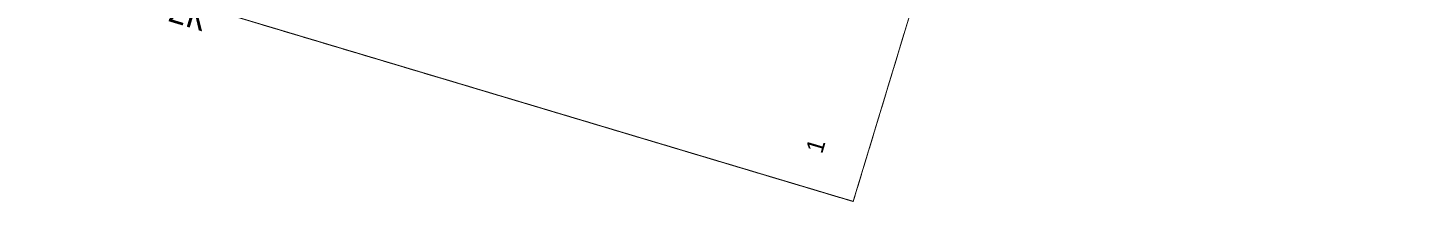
# Model space of a CAD drawing. Extents: x -2634 to -2115, y -2142 to -1393.
# Drawn here: x -2270.2 to -2170.6, y -1868 to -1855.6 of the extents above; entities that cross this region are included whole.
import ezdxf

# ---------------------------------------------------------------- set-up
doc = ezdxf.new("R2010")
doc.units = 0
doc.header["$MEASUREMENT"] = 0
doc.layers.add('500_Строен-Здания', color=7, linetype='Continuous')

msp = doc.modelspace()

# ---------------------------------------------------------------- linework, layer by layer
at = {"layer": '500_Строен-Здания', "color": 0, "const_width": 0.07}
msp.add_lwpolyline([(-2305.69, -1839.75), (-2296.43, -1809.31), (-2296.37, -1809.15), (-2273.6, -1734.35), (-2264.74, -1705.25), (-2250.02, -1709.75), (-2170.67, -1734), (-2204.78, -1846.48), (-2205.99, -1850.46), (-2211.31, -1867.98)], close=True, dxfattribs=at)
at = {"layer": '500_Строен-Здания', "color": 0, "const_width": 0.075}
for points in [[(-2252.5, -1855.66), (-2253.45, -1855.38)], [(-2251.06, -1856.09), (-2252.02, -1855.81)], [(-2249.62, -1856.52), (-2250.58, -1856.24)], [(-2207.68, -1856.01), (-2207.97, -1856.97)], [(-2248.19, -1856.95), (-2249.14, -1856.67)], [(-2246.75, -1857.38), (-2247.71, -1857.1)], [(-2245.31, -1857.81), (-2246.27, -1857.53)], [(-2243.87, -1858.24), (-2244.83, -1857.96)], [(-2242.44, -1858.67), (-2243.39, -1858.39)], [(-2208.11, -1857.45), (-2208.4, -1858.41)], [(-2241, -1859.1), (-2241.96, -1858.82)], [(-2239.56, -1859.53), (-2240.52, -1859.24)], [(-2208.55, -1858.89), (-2208.84, -1859.84)], [(-2238.13, -1859.96), (-2239.08, -1859.67)], [(-2236.69, -1860.39), (-2237.65, -1860.1)], [(-2208.98, -1860.32), (-2209.27, -1861.28)], [(-2235.25, -1860.82), (-2236.21, -1860.53)], [(-2233.81, -1861.25), (-2234.77, -1860.96)], [(-2232.38, -1861.68), (-2233.34, -1861.39)], [(-2230.94, -1862.11), (-2231.9, -1861.82)], [(-2229.5, -1862.54), (-2230.46, -1862.25)], [(-2209.42, -1861.76), (-2209.71, -1862.71)], [(-2228.07, -1862.97), (-2229.02, -1862.68)], [(-2226.63, -1863.4), (-2227.59, -1863.11)], [(-2209.85, -1863.19), (-2210.14, -1864.15)], [(-2225.19, -1863.83), (-2226.15, -1863.54)], [(-2223.75, -1864.26), (-2224.71, -1863.97)], [(-2222.32, -1864.69), (-2223.28, -1864.4)], [(-2220.88, -1865.12), (-2221.84, -1864.83)], [(-2219.44, -1865.55), (-2220.4, -1865.26)], [(-2210.29, -1864.63), (-2210.58, -1865.58)], [(-2218.01, -1865.98), (-2218.96, -1865.69)], [(-2216.57, -1866.41), (-2217.53, -1866.12)], [(-2210.72, -1866.06), (-2211.01, -1867.02)], [(-2215.13, -1866.84), (-2216.09, -1866.55)], [(-2213.69, -1867.27), (-2214.65, -1866.98)], [(-2212.26, -1867.7), (-2213.22, -1867.41)], [(-2211.31, -1867.98), (-2211.78, -1867.84)], [(-2211.31, -1867.98), (-2211.77, -1867.84)], [(-2211.16, -1867.5), (-2211.31, -1867.98)], [(-2211.31, -1867.99), (-2211.16, -1867.51)]]:
    msp.add_lwpolyline(points, dxfattribs=at)

# ---------------------------------------------------------------- texts
at = {"layer": '500_Строен-Здания', "color": 5}
msp.add_text('2К', height=1.73, rotation=343.14, dxfattribs=at).set_placement((-2260.29, -1855.08))
at = {"layer": '500_Строен-Здания', "color": 214}
msp.add_text('1', height=1.23, rotation=73.56, dxfattribs=at).set_placement((-2213.53, -1864.63))

doc.saveas('drawing.dxf')
